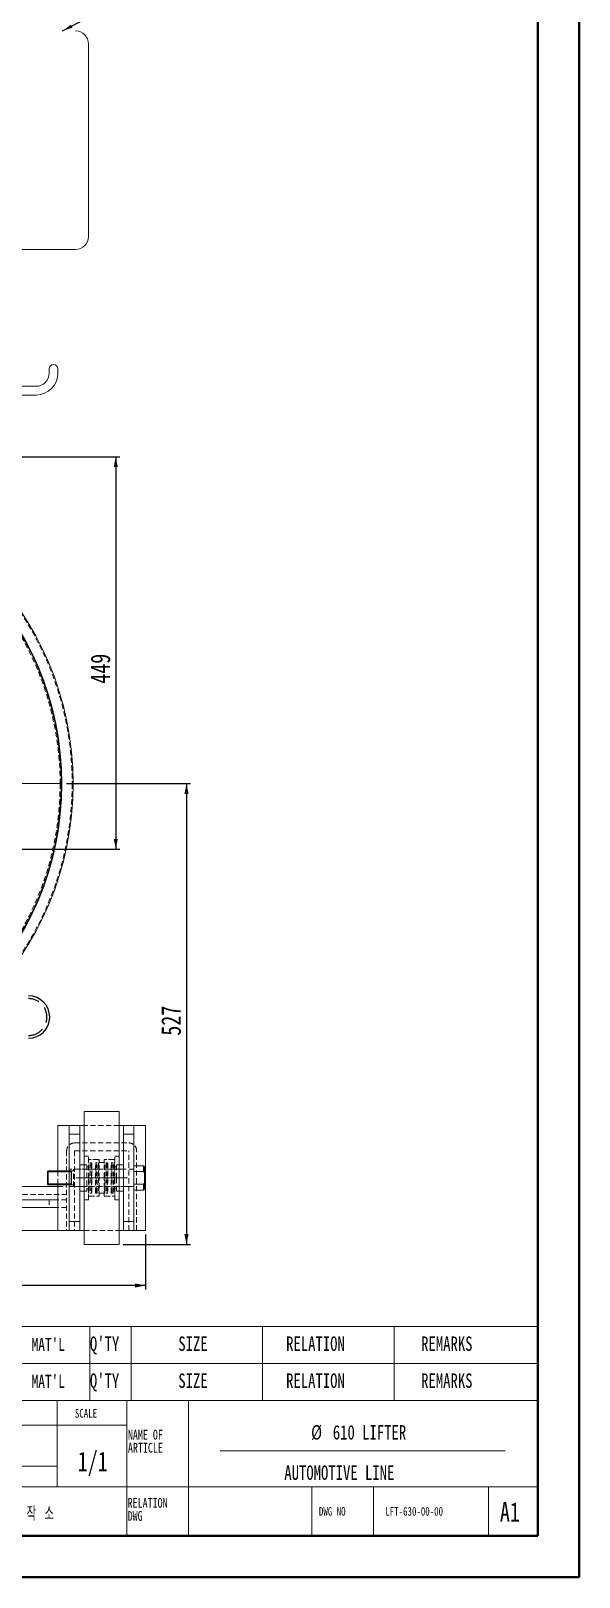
# Model space of a CAD drawing. Header units: millimetres. Extents: x 0 to 3953, y 1 to 2793.
# Drawn here: x 3326 to 3953, y 1 to 1770 of the extents above; entities that cross this region are included whole.
import ezdxf

# ---------------------------------------------------------------- set-up
doc = ezdxf.new("R2010")
doc.units = ezdxf.units.MM
doc.header["$LTSCALE"] = 4.7
doc.linetypes.add('CENTERX2', pattern=[20.32, 12.7, -2.54, 2.54, -2.54])
doc.linetypes.add('HIDDEN', pattern=[1.905, 1.27, -0.635])
doc.layers.add('D', color=1, linetype='Continuous')
doc.layers.add('SLD-0', color=7, linetype='Continuous', lineweight=15)
doc.styles.add('SLDTEXTSTYLE1', font='TXT', dxfattribs={"width": 0.75})
doc.styles.add('SLDTEXTSTYLE4', font='TXT', dxfattribs={"width": 0.647059, "bigfont": 'bigfont'})
doc.dimstyles.new('SLDDIMSTYLE0', dxfattribs={"dimtxt": 22.38375, "dimasz": 11.75, "dimexe": 0, "dimexo": 0.0625, "dimgap": 5.595937, "dimtad": 1, "dimrnd": 1e-09, "dimzin": 12, "dimdsep": 46, "dimtxsty": 'SLDTEXTSTYLE1', "dimsah": 1, "dimcen": 0.09, "dimadec": 0, "dimazin": 3, "dimtfac": 1, "dimtofl": 0, "dimtmove": 0, "dimatfit": 3, "dimfxl": 0, "dimfrac": 2, "dimtolj": 1, "dimtzin": 12, "dimarcsym": 0})
doc.dimstyles.new('SLDDIMSTYLE1', dxfattribs={"dimtxt": 0.18, "dimasz": 11.75, "dimexe": 0, "dimexo": 0.0625, "dimgap": 0, "dimtad": 0, "dimtih": 1, "dimtoh": 1, "dimdec": 0, "dimrnd": 1e-09, "dimzin": 0, "dimdsep": 46, "dimtxsty": 'Standard', "dimsah": 1, "dimcen": 0.09, "dimadec": 0, "dimazin": 0, "dimtfac": 11.75, "dimtdec": 0, "dimtofl": 0, "dimtmove": 0, "dimatfit": 3, "dimfxl": 0, "dimfrac": 2, "dimtolj": 1, "dimtzin": 0, "dimarcsym": 0})

# ---------------------------------------------------------------- blocks, each defined once
blk = doc.blocks.new('SW_NOTE_0')
at = {"color": 0, "linetype": 'Continuous', "lineweight": 0, "char_height": 16.45, "attachment_point": 1, "style": 'SLDTEXTSTYLE1'}
for s, insert in [('%%c', (0, 21.2)), ('610 LIFTER', (24.8, 21.2))]:
    blk.add_mtext(s, dxfattribs=dict(at, insert=insert))
blk = doc.blocks.new('SW_NOTE_1')
at = {"color": 0, "linetype": 'Continuous', "lineweight": 0, "char_height": 11.19, "attachment_point": 1, "style": 'SLDTEXTSTYLE1'}
for s, insert in [('RELATION', (0, 14.4)), ('DWG', (0, -0.5))]:
    blk.add_mtext(s, dxfattribs=dict(at, insert=insert))
blk = doc.blocks.new('SW_NOTE_2')
at = {"color": 0, "linetype": 'Continuous', "lineweight": 0, "char_height": 11.19, "attachment_point": 1, "style": 'SLDTEXTSTYLE1'}
for s, insert in [('NAME OF', (0, 14.4)), ('ARTICLE', (0, -0.5))]:
    blk.add_mtext(s, dxfattribs=dict(at, insert=insert))
blk = doc.blocks.new('_D')
at = {"layer": 'D'}
for p, q in [((2582.2, 392.9), (2582.2, 329.9)), ((3457.2, 392.9), (3457.2, 329.9)), ((3457.2, 334.6), (2582.2, 334.6))]:
    blk.add_line(p, q, dxfattribs=at)
for points in [[(2582.2, 334.6), (2593.9, 332.2), (2593.9, 336.9)], [(3457.2, 334.6), (3445.4, 336.9), (3445.4, 332.2)]]:
    blk.add_solid(points, dxfattribs=at)
at = {"layer": 'D', "insert": (2994.8, 363.4), "char_height": 22.38, "attachment_point": 1, "style": 'SLDTEXTSTYLE1'}
blk.add_mtext('875', dxfattribs=at)
blk = doc.blocks.new('_D_2')
at = {"layer": 'D'}
for p, q in [((3366.8, 908.6), (3508.8, 908.6)), ((3504.2, 908.6), (3504.2, 381.6)), ((3431.8, 381.6), (3508.8, 381.6))]:
    blk.add_line(p, q, dxfattribs=at)
for points in [[(3504.2, 908.6), (3501.8, 896.8), (3506.5, 896.8)], [(3504.2, 381.6), (3506.5, 393.3), (3501.8, 393.3)]]:
    blk.add_solid(points, dxfattribs=at)
at = {"layer": 'D', "insert": (3475.3, 620.3), "char_height": 22.38, "attachment_point": 1, "rotation": 90, "style": 'SLDTEXTSTYLE1'}
blk.add_mtext('527', dxfattribs=at)
blk = doc.blocks.new('_D_4')
at = {"layer": 'D'}
for p, q in [((3241.2, 1282.6), (3428, 1282.6)), ((3423.3, 1282.6), (3423.3, 833.6)), ((3238.1, 833.6), (3428, 833.6))]:
    blk.add_line(p, q, dxfattribs=at)
for points in [[(3423.3, 1282.6), (3421, 1270.8), (3425.7, 1270.8)], [(3423.3, 833.6), (3425.7, 845.3), (3421, 845.3)]]:
    blk.add_solid(points, dxfattribs=at)
at = {"layer": 'D', "insert": (3394.5, 1022.9), "char_height": 22.38, "attachment_point": 1, "rotation": 90, "style": 'SLDTEXTSTYLE1'}
blk.add_mtext('449', dxfattribs=at)
blk = doc.blocks.new('SW_CENTERMARKSYMBOL_1')
at = {"layer": 'SLD-0', "color": 0}
for p, q in [((0, 5), (0, 342.5)), ((-5, 0), (-342.5, 0)), ((0, 0), (-2.5, 0)), ((0, 0), (0, 2.5)), ((0, 0), (0, -2.5)), ((0, 0), (2.5, 0)), ((5, 0), (342.5, 0)), ((0, -5), (0, -342.5))]:
    blk.add_line(p, q, dxfattribs=at)

msp = doc.modelspace()

# ---------------------------------------------------------------- linework, layer by layer
at = {"color": 7, "linetype": 'Continuous', "lineweight": 40}
for p, q in [((3953.071, 1.009), (3953.071, 2792.809)), ((3906.071, 48.009), (3906.071, 2745.809)), ((47.371, 48.009), (3906.071, 48.009)), ((0.371, 1.009), (3953.071, 1.009))]:
    msp.add_line(p, q, dxfattribs=at)
at = {"color": 7, "linetype": 'Continuous', "lineweight": 15}
for p, q in [((3392.152, 1754.593), (3392.152, 1534.593)), ((3377.152, 1519.593), (3276.652, 1519.593)), ((3347.152, 1383.093), (3347.152, 1378.093)), ((3357.152, 1378.093), (3357.152, 1383.093)), ((3332.152, 1363.093), (3272.152, 1363.093)), ((3272.152, 1353.093), (3332.152, 1353.093)), ((3427.152, 533.593), (3387.152, 533.593)), ((3387.152, 457.593), (3387.152, 533.593)), ((3427.152, 457.593), (3427.152, 533.593)), ((3370.152, 517.593), (3357.152, 517.593)), ((3357.152, 517.593), (3357.152, 465.593)), ((3370.152, 507.593), (3370.152, 517.593)), ((3370.152, 517.593), (3382.152, 517.593)), ((3387.152, 517.593), (3382.152, 517.593)), ((3382.152, 517.593), (3382.152, 507.593)), ((3432.152, 517.593), (3427.152, 517.593)), ((3432.152, 507.593), (3432.152, 517.593)), ((3432.152, 517.593), (3444.152, 517.593)), ((3457.152, 517.593), (3444.152, 517.593)), ((3444.152, 517.593), (3444.152, 507.593)), ((3457.152, 397.593), (3457.152, 517.593)), ((3370.152, 507.593), (3370.152, 407.593)), ((3382.152, 507.593), (3370.152, 507.593)), ((3382.152, 407.593), (3382.152, 507.593)), ((3444.152, 507.593), (3432.152, 507.593)), ((3432.152, 507.593), (3432.152, 407.593)), ((3444.152, 407.593), (3444.152, 507.593)), ((3346.152, 465.593), (3345.152, 464.593)), ((3345.152, 450.593), (3345.152, 464.593)), ((3370.152, 465.593), (3346.152, 465.593)), ((3346.152, 449.593), (3346.152, 465.593)), ((3387.152, 472.593), (3382.152, 472.593)), ((3432.152, 472.593), (3427.152, 472.593)), ((3455.152, 471.593), (3444.152, 471.593)), ((3455.152, 464.804), (3444.152, 464.804)), ((3456.152, 470.593), (3455.152, 471.593)), ((3455.152, 464.804), (3455.152, 471.593)), ((3456.152, 462.593), (3455.152, 464.804)), ((3456.152, 462.593), (3456.152, 470.593)), ((3456.152, 452.593), (3456.152, 462.593)), ((2682.152, 447.593), (3357.152, 447.593)), ((3345.152, 450.593), (3346.152, 449.593)), ((3346.152, 449.593), (3370.152, 449.593)), ((3357.152, 449.593), (3357.152, 397.593)), ((3382.152, 442.593), (3387.152, 442.593)), ((3387.152, 381.593), (3387.152, 457.593)), ((3427.152, 381.593), (3427.152, 457.593)), ((3427.152, 442.593), (3432.152, 442.593)), ((3444.152, 450.382), (3455.152, 450.382)), ((3444.152, 443.593), (3455.152, 443.593)), ((3455.152, 450.382), (3456.152, 452.593)), ((3455.152, 443.593), (3455.152, 450.382)), ((3455.152, 443.593), (3456.152, 444.593)), ((3456.152, 444.593), (3456.152, 452.593)), ((3357.152, 432.593), (3242.152, 432.593)), ((3357.152, 423.593), (3242.152, 423.593)), ((3370.152, 407.593), (3382.152, 407.593)), ((3370.152, 397.593), (3370.152, 407.593)), ((3382.152, 407.593), (3382.152, 397.593)), ((3432.152, 407.593), (3444.152, 407.593)), ((3432.152, 397.593), (3432.152, 407.593)), ((3444.152, 407.593), (3444.152, 397.593)), ((3357.152, 397.593), (2682.152, 397.593)), ((3357.152, 397.593), (3370.152, 397.593)), ((3382.152, 397.593), (3370.152, 397.593)), ((3382.152, 397.593), (3387.152, 397.593)), ((3427.152, 397.593), (3432.152, 397.593)), ((3444.152, 397.593), (3432.152, 397.593)), ((3444.152, 397.593), (3457.152, 397.593)), ((3387.152, 381.593), (3427.152, 381.593))]:
    msp.add_line(p, q, dxfattribs=at)
at = {"color": 7, "linetype": 'HIDDEN', "lineweight": 0}
for p, q in [((3427.152, 517.593), (3387.152, 517.593)), ((3376.152, 497.593), (3438.152, 497.593)), ((3367.152, 488.593), (3367.152, 397.593)), ((3376.152, 488.593), (3438.152, 488.593)), ((3376.152, 488.593), (3376.152, 397.593)), ((3392.152, 482.593), (3387.152, 482.593)), ((3392.152, 457.593), (3392.152, 482.593)), ((3404.152, 478.593), (3392.152, 478.593)), ((3403.152, 478.593), (3393.152, 478.593)), ((3404.152, 457.593), (3404.152, 478.593)), ((3410.152, 457.593), (3410.152, 478.593)), ((3422.152, 478.593), (3410.152, 478.593)), ((3421.152, 478.593), (3411.152, 478.593)), ((3422.152, 457.593), (3422.152, 482.593)), ((3427.152, 482.593), (3422.152, 482.593)), ((3438.152, 397.593), (3438.152, 488.593)), ((3447.152, 397.593), (3447.152, 488.593)), ((3357.152, 465.593), (3357.152, 449.593)), ((3382.152, 467.593), (3370.152, 467.593)), ((3375.152, 465.593), (3370.152, 465.593)), ((3375.152, 447.593), (3375.152, 467.593)), ((3444.152, 467.593), (3375.152, 467.593)), ((3392.152, 467.593), (3382.152, 467.593)), ((3390.152, 472.593), (3387.152, 472.593)), ((3390.152, 472.593), (3390.152, 442.593)), ((3392.152, 470.093), (3390.152, 470.093)), ((3392.652, 474.926), (3392.152, 474.926)), ((3392.652, 471.259), (3392.152, 471.259)), ((3392.652, 457.593), (3392.652, 474.926)), ((3403.152, 467.593), (3393.152, 467.593)), ((3394.152, 474.926), (3394.152, 457.593)), ((3396.102, 474.926), (3394.152, 474.926)), ((3396.102, 471.259), (3394.152, 471.259)), ((3395.402, 473.093), (3395.402, 442.093)), ((3396.102, 474.926), (3396.102, 440.259)), ((3400.201, 457.593), (3400.201, 474.926)), ((3402.152, 474.926), (3400.201, 474.926)), ((3402.152, 471.259), (3400.201, 471.259)), ((3400.902, 442.093), (3400.902, 473.093)), ((3402.152, 440.259), (3402.152, 474.926)), ((3403.652, 474.926), (3403.652, 457.593)), ((3404.152, 474.926), (3403.652, 474.926)), ((3404.152, 471.259), (3403.652, 471.259)), ((3410.152, 475.093), (3404.152, 475.093)), ((3410.652, 474.926), (3410.152, 474.926)), ((3410.652, 471.259), (3410.152, 471.259)), ((3410.652, 440.259), (3410.652, 474.926)), ((3421.152, 467.593), (3411.152, 467.593)), ((3412.152, 474.926), (3412.152, 457.593)), ((3414.102, 474.926), (3412.152, 474.926)), ((3414.102, 471.259), (3412.152, 471.259)), ((3413.402, 473.093), (3413.402, 442.093)), ((3414.102, 474.926), (3414.102, 440.259)), ((3418.201, 457.593), (3418.201, 474.926)), ((3420.152, 474.926), (3418.201, 474.926)), ((3420.152, 471.259), (3418.201, 471.259)), ((3418.902, 442.093), (3418.902, 473.093)), ((3420.152, 440.259), (3420.152, 474.926)), ((3421.652, 474.926), (3421.652, 440.259)), ((3422.152, 474.926), (3421.652, 474.926)), ((3422.152, 471.259), (3421.652, 471.259)), ((3424.152, 470.093), (3422.152, 470.093)), ((3432.152, 467.593), (3422.152, 467.593)), ((3424.152, 457.593), (3424.152, 472.593)), ((3427.152, 472.593), (3424.152, 472.593)), ((3444.152, 467.593), (3432.152, 467.593)), ((3357.152, 447.593), (3367.152, 447.593)), ((3370.152, 449.593), (3375.152, 449.593)), ((3370.152, 447.593), (3382.152, 447.593)), ((3375.152, 447.593), (3444.152, 447.593)), ((3382.152, 447.593), (3392.152, 447.593)), ((3387.152, 442.593), (3390.152, 442.593)), ((3390.152, 445.093), (3392.152, 445.093)), ((3392.152, 432.593), (3392.152, 457.593)), ((3392.152, 443.926), (3392.652, 443.926)), ((3392.652, 440.259), (3392.652, 457.593)), ((3393.152, 447.593), (3403.152, 447.593)), ((3394.152, 457.593), (3394.152, 440.259)), ((3394.152, 443.926), (3396.102, 443.926)), ((3400.201, 440.259), (3400.201, 457.593)), ((3400.201, 443.926), (3402.152, 443.926)), ((3403.652, 457.593), (3403.652, 440.259)), ((3403.652, 443.926), (3404.152, 443.926)), ((3404.152, 436.593), (3404.152, 457.593)), ((3410.152, 436.593), (3410.152, 457.593)), ((3410.152, 443.926), (3410.652, 443.926)), ((3411.152, 447.593), (3421.152, 447.593)), ((3412.152, 457.593), (3412.152, 440.259)), ((3412.152, 443.926), (3414.102, 443.926)), ((3418.201, 440.259), (3418.201, 457.593)), ((3418.201, 443.926), (3420.152, 443.926)), ((3421.652, 443.926), (3422.152, 443.926)), ((3422.152, 432.593), (3422.152, 457.593)), ((3422.152, 447.593), (3432.152, 447.593)), ((3422.152, 445.093), (3424.152, 445.093)), ((3424.152, 442.593), (3424.152, 457.593)), ((3424.152, 442.593), (3427.152, 442.593)), ((3432.152, 447.593), (3444.152, 447.593)), ((2672.152, 438.593), (3367.152, 438.593)), ((3347.152, 432.593), (3347.152, 423.593)), ((3367.152, 432.593), (3357.152, 432.593)), ((3387.152, 432.593), (3392.152, 432.593)), ((3392.152, 440.259), (3392.652, 440.259)), ((3392.152, 436.593), (3404.152, 436.593)), ((3393.152, 436.593), (3403.152, 436.593)), ((3394.152, 440.259), (3396.102, 440.259)), ((3400.201, 440.259), (3402.152, 440.259)), ((3403.652, 440.259), (3404.152, 440.259)), ((3404.152, 440.093), (3410.152, 440.093)), ((3410.152, 440.259), (3410.652, 440.259)), ((3410.152, 436.593), (3422.152, 436.593)), ((3411.152, 436.593), (3421.152, 436.593)), ((3412.152, 440.259), (3414.102, 440.259)), ((3418.201, 440.259), (3420.152, 440.259)), ((3421.652, 440.259), (3422.152, 440.259)), ((3422.152, 432.593), (3427.152, 432.593)), ((3367.152, 423.593), (3357.152, 423.593)), ((3387.152, 397.593), (3427.152, 397.593))]:
    msp.add_line(p, q, dxfattribs=at)
at = {"color": 150, "linetype": 'Continuous', "lineweight": 0}
for p, q in [((3074.171, 287.709), (3906.071, 287.709)), ((3393.771, 287.709), (3393.771, 245.409)), ((3440.771, 287.709), (3440.771, 245.409)), ((3591.171, 287.709), (3591.171, 245.409)), ((3741.571, 287.709), (3741.571, 245.409)), ((3074.171, 245.409), (3906.071, 245.409)), ((3393.771, 245.409), (3393.771, 203.109)), ((3440.771, 245.409), (3440.771, 203.109)), ((3591.171, 245.409), (3591.171, 203.109)), ((3741.571, 245.409), (3741.571, 203.109)), ((3074.171, 203.109), (3906.071, 203.109)), ((3356.171, 203.109), (3356.171, 104.409)), ((3436.071, 203.109), (3436.071, 48.009)), ((3506.571, 48.009), (3506.571, 203.109)), ((3074.171, 174.909), (3436.071, 174.909)), ((3542.572, 145.291), (3868.672, 145.291)), ((3074.171, 127.909), (3356.171, 127.909)), ((3074.171, 104.409), (3906.071, 104.409)), ((3647.571, 104.409), (3647.571, 48.009)), ((3718.071, 104.409), (3718.071, 48.009)), ((3849.671, 104.409), (3849.671, 48.009))]:
    msp.add_line(p, q, dxfattribs=at)
at = {"color": 7, "linetype": 'Continuous', "lineweight": 0}
msp.add_line((3074.171, 48.009), (3714.258, 48.009), dxfattribs=at)
at = {"color": 7, "linetype": 'Continuous', "lineweight": 15}
for radius in [355, 342, 341.2]:
    msp.add_circle((3019.652, 908.593), radius, dxfattribs=at)
at = {"color": 7, "linetype": 'HIDDEN', "lineweight": 0}
for radius in [353.8, 340]:
    msp.add_circle((3019.652, 908.593), radius, dxfattribs=at)
at = {"color": 7, "linetype": 'Continuous', "lineweight": 15}
for centre, radius, start, end in [((3377.152, 1754.593), 15, 0, 90), ((3377.152, 1534.593), 15, 270, 0), ((3352.152, 1383.093), 5, 90, 180), ((3352.152, 1383.093), 5, 0, 90), ((3332.152, 1378.093), 15, 270, 0), ((3332.152, 1378.093), 25, 270, 0)]:
    msp.add_arc(centre, radius, start, end, dxfattribs=at)
msp.add_arc((3323.452, 641.593), 24.3, 270, 90)
at = {"color": 3, "linetype": 'HIDDEN', "ltscale": 3}
msp.add_arc((3323.452, 641.593), 21.1, 270, 90, dxfattribs=at)
at = {"color": 7, "linetype": 'HIDDEN', "lineweight": 0}
for centre, radius, start, end in [((3376.152, 488.593), 9, 90, 180), ((3438.152, 488.593), 9, 0, 90), ((3393.152, 477.593), 1, 90, 180), ((3403.152, 477.593), 1, 0, 90), ((3411.152, 477.593), 1, 90, 180), ((3421.152, 477.593), 1, 0, 90), ((3392.652, 474.426), 0.5, 90, 180), ((3392.652, 471.759), 0.5, 180, 270), ((3393.152, 468.593), 1, 180, 270), ((3398.152, 473.093), 2.75, 138.189685, 180), ((3398.152, 473.093), 2.75, 180, 221.810315), ((3398.152, 473.093), 2.75, 0, 41.810315), ((3398.152, 473.093), 2.75, 318.189685, 0), ((3403.152, 468.593), 1, 270, 0), ((3403.652, 474.426), 0.5, 0, 90), ((3403.652, 471.759), 0.5, 270, 0), ((3410.652, 474.426), 0.5, 90, 180), ((3410.652, 471.759), 0.5, 180, 270), ((3411.152, 468.593), 1, 180, 270), ((3416.152, 473.093), 2.75, 138.189685, 180), ((3416.152, 473.093), 2.75, 180, 221.810315), ((3416.152, 473.093), 2.75, 0, 41.810315), ((3416.152, 473.093), 2.75, 318.189685, 0), ((3421.152, 468.593), 1, 270, 0), ((3421.652, 474.426), 0.5, 0, 90), ((3421.652, 471.759), 0.5, 270, 0), ((3393.152, 446.593), 1, 90, 180), ((3392.652, 443.426), 0.5, 90, 180), ((3398.152, 442.093), 2.75, 138.189685, 180), ((3398.152, 442.093), 2.75, 0, 41.810315), ((3403.152, 446.593), 1, 0, 90), ((3403.652, 443.426), 0.5, 0, 90), ((3411.152, 446.593), 1, 90, 180), ((3410.652, 443.426), 0.5, 90, 180), ((3416.152, 442.093), 2.75, 138.189685, 180), ((3416.152, 442.093), 2.75, 0, 41.810315), ((3421.152, 446.593), 1, 0, 90), ((3421.652, 443.426), 0.5, 0, 90), ((3392.652, 440.759), 0.5, 180, 270), ((3393.152, 437.593), 1, 180, 270), ((3398.152, 442.093), 2.75, 180, 221.810315), ((3398.152, 442.093), 2.75, 318.189685, 0), ((3403.152, 437.593), 1, 270, 0), ((3403.652, 440.759), 0.5, 270, 0), ((3410.652, 440.759), 0.5, 180, 270), ((3411.152, 437.593), 1, 180, 270), ((3416.152, 442.093), 2.75, 180, 221.810315), ((3416.152, 442.093), 2.75, 318.189685, 0), ((3421.152, 437.593), 1, 270, 0), ((3421.652, 440.759), 0.5, 270, 0)]:
    msp.add_arc(centre, radius, start, end, dxfattribs=at)
at = {"layer": 'D'}
for p, q in [((3370.152, 464.491), (3345.152, 464.491)), ((3372.152, 464.491), (3370.152, 464.491)), ((3372.152, 465.593), (3372.152, 465.406)), ((3345.152, 450.694), (3370.152, 450.694)), ((3370.152, 450.694), (3372.152, 450.694))]:
    msp.add_line(p, q, dxfattribs=at)
at = {"layer": 'D', "flags": 128}
msp.add_lwpolyline([(3372.15, 465.406), (3372.152, 464.853), (3372.152, 463.962), (3372.152, 462.772), (3372.152, 461.34), (3372.152, 459.733), (3372.152, 458.026), (3372.152, 456.299), (3372.152, 454.632), (3372.152, 453.103), (3372.152, 451.785), (3372.152, 450.738), (3372.152, 450.012), (3372.152, 449.64), (3372.152, 449.593)], dxfattribs=at)
at = {"layer": 'SLD-0', "linetype": 'CENTERX2', "lineweight": 0}
msp.add_line((3377.752, 457.593), (3436.552, 457.593), dxfattribs=at)

# ---------------------------------------------------------------- block references
at = {"color": 7, "linetype": 'Continuous', "lineweight": 0}
for name, p in [('SW_NOTE_2', (3437.188, 155.109)), ('SW_NOTE_0', (3646.684, 153.583)), ('SW_NOTE_1', (3436.877, 77.086))]:
    msp.add_blockref(name, p, dxfattribs=at)
at = {"layer": 'SLD-0'}
msp.add_blockref('SW_CENTERMARKSYMBOL_1', (3019.652, 908.593), dxfattribs=at)

# ---------------------------------------------------------------- texts
at = {"color": 7, "linetype": 'Continuous', "lineweight": 0, "attachment_point": 1}
for s, insert, char_height, style in [("MAT'L", (3327.07, 274.665), 14.9225, 'SLDTEXTSTYLE1'), ("Q'TY", (3393.685, 276.207), 16.45, 'SLDTEXTSTYLE1'), ('SIZE', (3494.822, 276.207), 16.45, 'SLDTEXTSTYLE1'), ('RELATION', (3618.098, 276.207), 16.45, 'SLDTEXTSTYLE1'), ('REMARKS', (3772.497, 276.207), 16.45, 'SLDTEXTSTYLE1'), ("MAT'L", (3327.07, 232.365), 14.9225, 'SLDTEXTSTYLE1'), ("Q'TY", (3393.685, 233.907), 16.45, 'SLDTEXTSTYLE1'), ('SIZE', (3494.822, 233.907), 16.45, 'SLDTEXTSTYLE1'), ('RELATION', (3618.098, 233.907), 16.45, 'SLDTEXTSTYLE1'), ('REMARKS', (3772.497, 233.907), 16.45, 'SLDTEXTSTYLE1'), ('SCALE', (3376.547, 193.284), 9.9483, 'SLDTEXTSTYLE1'), ('1/1', (3379.823, 144.487), 22.3837, 'SLDTEXTSTYLE1'), ('AUTOMOTIVE LINE', (3616.022, 128.651), 16.45, 'SLDTEXTSTYLE1'), ('(주) 진 양 기 계 제 작 소', (3187.102, 81.844), 16.45, 'SLDTEXTSTYLE4'), ('DWG NO', (3655.633, 81.163), 9.9483, 'SLDTEXTSTYLE1'), ('LFT-630-00-00', (3731.544, 81.163), 9.94833, 'SLDTEXTSTYLE1'), ('A1', (3862.551, 86.727), 22.3837, 'SLDTEXTSTYLE1')]:
    msp.add_mtext(s, dxfattribs=dict(at, insert=insert, char_height=char_height, style=style))

# ---------------------------------------------------------------- dimensions: what is measured, and where the dimension line sits
at = {"layer": 'D'}
for base, p1, p2, picture, middle in [((3423.322, 833.593), (3236.552, 1282.593), (3233.452, 833.593), '_D_4', (3423.322, 1047.688)), ((3504.152, 381.593), (3362.152, 908.593), (3427.152, 381.593), '_D_2', (3504.152, 645.093))]:
    dim = msp.add_linear_dim(base=base, p1=p1, p2=p2, angle=90, dimstyle='SLDDIMSTYLE0', dxfattribs=at)
    dim.commit()
    dim.dimension.update_dxf_attribs({"geometry": picture, "text_midpoint": middle, "dimtype": 160})
dim = msp.add_linear_dim(base=(2582.152, 334.593), p1=(3457.152, 397.593), p2=(2582.152, 397.593), dimstyle='SLDDIMSTYLE0', dxfattribs=at)
dim.commit()
dim.dimension.update_dxf_attribs({"geometry": '_D', "text_midpoint": (3019.652, 334.593), "dimtype": 160})

# ---------------------------------------------------------------- leaders
msp.add_leader([(3362.443, 1769.593), (3409.435, 1794.035)], dimstyle='SLDDIMSTYLE1', dxfattribs=at)

doc.saveas('drawing.dxf')
